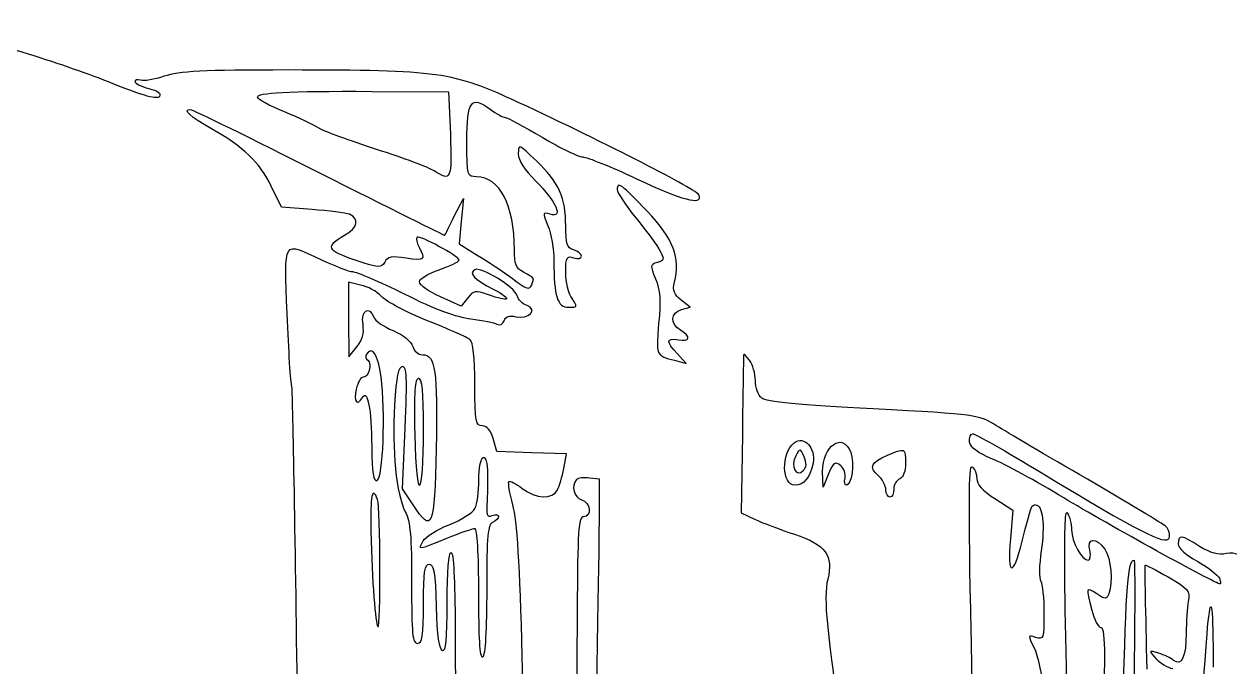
# Model space of a CAD drawing. Extents: x 0 to 1280, y 0 to 707.
# Drawn here: x 753 to 1058, y 371.1 to 533.6 of the extents above; entities that cross this region are included whole.
import ezdxf

# ---------------------------------------------------------------- set-up
doc = ezdxf.new("R2010")
doc.units = 0
doc.layers.get('0').update_dxf_attribs({"linetype": 'CONTINUOUS'})

msp = doc.modelspace()

# ---------------------------------------------------------------- linework, layer by layer
at = {"color": 7}
for points in [[(840.9, 516.6), (860.3, 516.5), (860.8, 505.8), (860.8, 505.8)], [(825.8, 486.7), (818.1, 487.3), (815.5, 492.6)], [(861.8, 485), (864.1, 489.5), (863.5, 483.7), (863, 478), (867.6, 475.2)], [(838.1, 467.6), (835, 468.3), (835, 458.9), (835.1, 449.5), (837.1, 452)], [(865.2, 464.4), (863.5, 462.3), (858.3, 464.6)], [(919.3, 461.4), (921.5, 462), (919.2, 463.8)], [(917.5, 448.6), (920.5, 447.8), (918.3, 450.2)], [(851.4, 412), (848.7, 416.1), (849.4, 431.5)], [(889.5, 421.2), (890.2, 424.9), (881.4, 425.2), (872.6, 425.5), (871.6, 428.8)], [(934.7, 429.8), (934.4, 410), (937.8, 408.4)], [(898.5, 407.5), (898.5, 418.5), (896, 418.8)], [(956.5, 419.9), (955.1, 416.5), (955, 420.4)], [(998.6, 413.6), (1003.1, 410.7), (1002.5, 403.4)]]:
    msp.add_lwpolyline(points, dxfattribs=at)
for points in [[(878, 500.8)], [(903, 491.7)], [(839.6, 450.1)], [(851.8, 429.8)], [(948.2, 424.4)], [(962.1, 425.3)], [(952.6, 422.6)], [(976, 422.6)], [(870.2, 420.8)], [(892.7, 418.4)], [(994, 418.7)], [(840.7, 405.3)], [(1018, 405.7)]]:
    msp.add_lwpolyline(points, close=True, dxfattribs=at)
for points in [[(775.5, 518.5), (763.1, 523.5), (746.8, 528.5), (727, 533.6)], [(819.8, 522), (798.1, 522), (792.2, 521.7), (788.4, 520.4)], [(878, 513.8), (861.4, 521.5), (858.1, 522), (819.8, 522)], [(782.4, 519.4), (781.6, 519.7), (781, 519.5), (781, 519.1)], [(781, 519.1), (781, 518.6), (782.6, 517.8), (784.5, 517.3)], [(788.4, 520.4), (785.9, 519.6), (783.2, 519.1), (782.4, 519.4)], [(787.2, 515.3), (786.7, 514.5), (783.4, 515.3), (775.5, 518.5)], [(784.5, 517.3), (786.8, 516.8), (787.7, 516.1), (787.2, 515.3)], [(812, 515.1), (812, 516.3), (819.2, 516.7), (840.9, 516.6)], [(818.8, 511.4), (815, 513), (812, 514.6), (812, 515.1)], [(865, 504), (865, 514.3), (866, 515.6), (870.9, 512.1)], [(923.8, 490.3), (923.4, 491.6), (900.6, 503.3), (878, 513.8)], [(800.4, 507.1), (794.9, 510.2), (793, 512), (795, 512)], [(795, 512), (795.6, 512), (810.3, 504.8), (827.7, 496)], [(827.7, 507.2), (826.5, 508), (822.5, 509.9), (818.8, 511.4)], [(870.9, 512.1), (872.5, 510.9), (874.2, 510), (874.7, 510)], [(874.7, 510), (875.1, 510), (879.3, 507.8), (884, 505)], [(815.5, 492.6), (812.6, 498.6), (808.3, 502.7), (800.4, 507.1)], [(842.1, 501.9), (835.4, 504.1), (828.9, 506.5), (827.7, 507.2)], [(860.8, 505.8), (861.2, 494.3), (861, 493.7), (856.7, 496.5)], [(867.4, 495), (865.1, 495), (865, 495.2), (865, 504)], [(884, 505), (888.7, 502.2), (893.3, 500), (894.3, 500)], [(856.7, 496.5), (855.4, 497.3), (848.9, 499.8), (842.1, 501.9)], [(882.6, 499), (878.1, 503.3), (878, 503.3), (878, 500.8)], [(878, 500.8), (878, 499.1), (879.5, 496.8), (882.4, 493.9)], [(890, 482.6), (890, 489.7), (888.3, 493.5), (882.6, 499)], [(894.3, 500), (895.4, 500), (901.5, 497.5), (907.9, 494.5)], [(827.7, 496), (845.1, 487.2), (859.4, 480.1), (859.4, 480.2)], [(877, 476.5), (877, 487.8), (873.3, 495), (867.4, 495)], [(907.9, 494.5), (919.4, 489.1), (924.6, 487.7), (923.8, 490.3)], [(882.4, 493.9), (887.6, 488.8), (889.5, 484.4), (886.1, 485.5)], [(910.6, 486.3), (904.1, 493.1), (903, 494), (903, 491.7)], [(903, 491.7), (903, 491), (905.2, 487.8), (907.8, 484.5)], [(835.3, 485.5), (834.3, 485.9), (830, 486.4), (825.8, 486.7)], [(834, 480.2), (837.4, 482.1), (837.9, 484.4), (835.3, 485.5)], [(886.1, 485.5), (884.1, 486.1), (884.1, 486), (885.5, 482.6)], [(917.5, 468.3), (919.1, 474.5), (917.3, 479.2), (910.6, 486.3)], [(859.4, 480.2), (859.5, 480.4), (860.6, 482.5), (861.8, 485)], [(885.5, 482.6), (886.3, 480.7), (887, 476.6), (887, 473.7)], [(892, 476.5), (890.3, 477), (890, 478), (890, 482.6)], [(907.8, 484.5), (910.5, 481.2), (913.2, 477.5), (913.9, 476.2)], [(819.5, 460.3), (818.8, 479.5), (818.2, 478.7), (828.2, 474)], [(836.7, 473.9), (829.6, 476.3), (829.1, 477.4), (834, 480.2)], [(852.4, 479.7), (852.1, 479.4), (852.3, 478.3), (852.9, 477.2)], [(863, 473.9), (863, 474.9), (853, 480.3), (852.4, 479.7)], [(852.9, 477.2), (854.6, 474), (854.3, 473.7), (849.6, 474.4)], [(879.3, 470.9), (877.4, 471.8), (877, 472.9), (877, 476.5)], [(894, 474.9), (894, 475.4), (893.1, 476.2), (892, 476.5)], [(913.9, 476.2), (915, 474.1), (914.9, 473.8), (913.2, 473.3)], [(828.2, 474), (831.6, 472.4), (835.2, 471), (836.1, 471)], [(844.2, 473.4), (843.3, 471.9), (842.8, 471.9), (836.7, 473.9)], [(849.6, 474.4), (846, 475), (845, 474.8), (844.2, 473.4)], [(858, 471.5), (860.7, 472.4), (863, 473.5), (863, 473.9)], [(867.6, 475.2), (870.1, 473.7), (874.2, 471), (876.5, 469.3)], [(887, 473.7), (887, 464.7), (887.9, 462), (890.7, 462)], [(890, 470.8), (890, 474.7), (890.2, 475.1), (892, 474.5)], [(892, 474.5), (893.1, 474.2), (894, 474.3), (894, 474.9)], [(913.2, 473.3), (911.3, 472.8), (911.3, 472.6), (912.7, 469.2)], [(836.1, 471), (837, 471), (842.8, 468.5), (849.1, 465.4)], [(853, 468.4), (853, 469.2), (855.1, 470.5), (858, 471.5)], [(867, 471.5), (865.4, 470.5), (866.7, 469.2), (871.8, 466.5)], [(877.7, 464.9), (877.2, 467.1), (868.5, 472.4), (867, 471.5)], [(881.4, 467.7), (882.1, 469.5), (882.2, 469.3), (879.3, 470.9)], [(891.6, 464.2), (890.7, 465.4), (890, 468.4), (890, 470.8)], [(843.4, 464.7), (842.2, 466), (839.9, 467.3), (838.1, 467.6)], [(858.3, 464.6), (855.4, 465.9), (853, 467.6), (853, 468.4)], [(876.5, 469.3), (880.1, 466.5), (880.9, 466.3), (881.4, 467.7)], [(912.7, 469.2), (913.9, 466.4), (914.1, 463.7), (913.5, 457.9)], [(919.2, 463.8), (917.4, 465.2), (917, 466.2), (917.5, 468.3)], [(855, 458.6), (849.8, 460.7), (844.6, 463.4), (843.4, 464.7)], [(849.1, 465.4), (856.8, 461.5), (862.3, 459.5), (866, 459.1)], [(870.2, 465.2), (867.2, 466.3), (866.7, 466.2), (865.2, 464.4)], [(871.8, 466.5), (876.8, 463.9), (875.9, 463.2), (870.2, 465.2)], [(880.2, 462.4), (879.1, 462.8), (878, 463.9), (877.7, 464.9)], [(890.7, 462), (893, 462), (893, 462.1), (891.6, 464.2)], [(838.7, 457.7), (838.1, 461.2), (840.2, 462.5), (841.4, 459.5)], [(877.4, 459.6), (880.5, 458.8), (883.1, 461.5), (880.2, 462.4)], [(919, 456.2), (916.3, 457.9), (916.5, 460.6), (919.3, 461.4)], [(820.7, 442), (820.4, 442.8), (819.9, 451), (819.5, 460.3)], [(837.1, 452), (838.6, 453.8), (839, 455.3), (838.7, 457.7)], [(841.4, 459.5), (841.7, 458.6), (843.9, 457.1), (846.3, 456.1)], [(865.8, 453.8), (865.1, 454.4), (860.2, 456.5), (855, 458.6)], [(866, 459.1), (869, 458.7), (872, 458.1), (872.6, 457.7)], [(872.6, 457.7), (873.3, 457.3), (874.1, 457.7), (874.4, 458.6)], [(874.4, 458.6), (874.8, 459.7), (875.7, 460), (877.4, 459.6)], [(913.5, 457.9), (912.8, 449.7), (912.9, 449.7), (917.5, 448.6)], [(846.3, 456.1), (849, 454.9), (850.9, 453.4), (851.3, 452.1)], [(918.5, 453.8), (921.5, 453.2), (921.8, 454.5), (919, 456.2)], [(843.3, 444.4), (842.5, 450), (841, 452.4), (839.6, 450.1)], [(851.3, 452.1), (851.6, 450.9), (852.6, 450), (853.8, 450)], [(867, 442.4), (867, 449.5), (866.6, 453.1), (865.8, 453.8)], [(918.3, 450.2), (915.3, 453.3), (915.4, 454.3), (918.5, 453.8)], [(839.9, 448.6), (841.1, 447.8), (840.1, 444), (838.7, 444.3)], [(839.6, 450.1), (839.2, 449.6), (839.4, 448.9), (839.9, 448.6)], [(853.8, 450), (857, 450), (857.6, 445.9), (857.2, 426.3)], [(935, 450), (935, 449.7), (934.8, 440.6), (934.7, 429.8)], [(936.5, 448.6), (935.7, 449.6), (935, 450.3), (935, 450)], [(938, 443.4), (938, 445.2), (937.3, 447.5), (936.5, 448.6)], [(848.7, 447), (847.6, 447), (847.1, 444.5), (846.7, 437.3)], [(849.4, 431.5), (849.9, 444.3), (849.8, 447), (848.7, 447)], [(838.7, 444.3), (838.1, 444.4), (837.4, 443), (837, 441.3)], [(842.3, 418.2), (843.8, 418.8), (844.4, 435.5), (843.3, 444.4)], [(852.8, 444), (851.8, 444), (851.6, 440.7), (851.8, 429.8)], [(854, 431.3), (854, 440.8), (853.7, 444), (852.8, 444)], [(868.9, 432), (867.2, 432), (867, 432.9), (867, 442.4)], [(939.6, 439), (938.7, 439.7), (938, 441.7), (938, 443.4)], [(822.1, 362.1), (821.6, 405.2), (820.9, 441.2), (820.7, 442)], [(837, 441.3), (836.3, 438), (837.2, 436.9), (838.6, 439.2)], [(838.6, 439.2), (839.9, 441.3), (840.8, 436.3), (840.9, 426.7)], [(846.7, 437.3), (846, 425.8), (847.1, 414.7), (849.4, 410.3)], [(967.8, 436.3), (949.3, 437.2), (940.6, 438.1), (939.6, 439)], [(999, 432), (994.5, 434.8), (994.2, 434.9), (967.8, 436.3)], [(851.8, 429.8), (852.2, 411.9), (854, 413.1), (854, 431.3)], [(871.6, 428.8), (871, 430.9), (870.1, 432), (868.9, 432)], [(955, 420.4), (955, 427), (960.1, 430.6), (962.1, 425.3)], [(1022, 418.5), (1011.8, 424.4), (1001.5, 430.5), (999, 432)], [(948, 417), (944.6, 417), (944.5, 425.1), (947.8, 427.7)], [(947.8, 427.7), (950.3, 429.7), (953.3, 426.4), (952.6, 422.6)], [(992.2, 427.9), (992, 429.1), (992.4, 430), (993, 430)], [(998, 423.6), (994.2, 425.2), (992.4, 426.5), (992.2, 427.9)], [(993, 430), (993.6, 430), (1001.4, 425.6), (1010.3, 420.2)], [(840.9, 426.7), (841, 420.1), (841.3, 417.9), (842.3, 418.2)], [(857.2, 426.3), (856.8, 406), (856.2, 404.7), (851.4, 412)], [(868, 418.4), (868, 424.3), (869.9, 426.3), (870.2, 420.8)], [(948.2, 424.4), (946.8, 421.8), (948.3, 418.9), (950.1, 420.7)], [(950.3, 424.2), (949.3, 426.4), (949.3, 426.4), (948.2, 424.4)], [(950.1, 420.7), (951, 421.6), (951, 422.6), (950.3, 424.2)], [(962.1, 425.3), (963.1, 422.5), (962.4, 417), (961, 417)], [(969, 419.5), (966.7, 421.6), (967.2, 422.7), (971.4, 424.6)], [(971.4, 424.6), (975.8, 426.5), (976, 426.4), (976, 422.6)], [(887.9, 415.8), (888.4, 416.7), (889.1, 419.2), (889.5, 421.2)], [(952.6, 422.6), (951.8, 418.9), (950.3, 417), (948, 417)], [(959.6, 421.9), (958.2, 423.1), (957.8, 422.8), (956.5, 419.9)], [(960.7, 418.8), (960.9, 419.8), (960.4, 421.2), (959.6, 421.9)], [(976, 422.6), (976, 420.5), (975.4, 419), (974.5, 418.6)], [(992.6, 379.9), (991.9, 412.1), (992, 422.1), (992.8, 421.6)], [(992.8, 421.6), (993.5, 421.2), (994, 419.9), (994, 418.7)], [(1016, 413.8), (1009.1, 418), (1001, 422.4), (998, 423.6)], [(867, 411.1), (867.6, 412.1), (868, 415.4), (868, 418.4)], [(870.2, 420.8), (870.3, 419), (870.2, 415.5), (870.1, 413.1)], [(875.6, 417.9), (875.8, 418.2), (877.4, 417.4), (879, 416.2)], [(892.7, 418.4), (891.3, 416.9), (892.1, 413.8), (894, 413.3)], [(896, 418.8), (894.6, 419), (893.1, 418.8), (892.7, 418.4)], [(961, 417), (960.6, 417), (960.4, 417.8), (960.7, 418.8)], [(971, 415.8), (971, 416.9), (970.1, 418.5), (969, 419.5)], [(974.5, 418.6), (973.7, 418.3), (973, 417.1), (973, 416)], [(994, 418.7), (994, 417.2), (995.4, 415.6), (998.6, 413.6)], [(1010.3, 420.2), (1034.9, 405.3), (1041.9, 401.7), (1042.7, 403.6)], [(1041.9, 406.5), (1041.1, 407.2), (1032.2, 412.6), (1022, 418.5)], [(842.4, 413.4), (841, 417), (840.5, 414.4), (840.7, 405.3)], [(876.6, 412), (875.8, 415), (875.4, 417.7), (875.6, 417.9)], [(879, 416.2), (882.5, 413.5), (886.6, 413.4), (887.9, 415.8)], [(972, 414), (971.5, 414), (971, 414.8), (971, 415.8)], [(973, 416), (973, 414.9), (972.6, 414), (972, 414)], [(842.5, 381.2), (843.2, 380.5), (843.1, 411.5), (842.4, 413.4)], [(870.1, 413.1), (869.8, 409.4), (870.1, 408.8), (871.4, 409.3)], [(879, 373.5), (878.4, 397.1), (877.7, 408.1), (876.6, 412)], [(894, 413.3), (896.3, 412.7), (896.7, 409), (894.5, 409)], [(1005.5, 402.8), (1007.9, 412.2), (1007.8, 412), (1008.9, 412)], [(1008.9, 412), (1010.7, 412), (1011.3, 406.9), (1010.3, 400.4)], [(1055.6, 392), (1054.5, 392), (1026.9, 407.2), (1016, 413.8)], [(849.4, 410.3), (850.7, 407.7), (851, 404), (851, 392)], [(860.5, 407), (863.6, 408.2), (866.5, 410.1), (867, 411.1)], [(871.4, 409.3), (872.3, 409.7), (873, 409.5), (873, 409.1)], [(873, 409.1), (873, 408.6), (872.3, 408), (871.5, 407.6)], [(894.5, 409), (893.2, 409), (893, 405.6), (892.9, 384.8)], [(1018, 319.1), (1016.1, 388.1), (1015.8, 411.6), (1016.9, 410)], [(1016.9, 410), (1017.5, 409.2), (1018, 407.2), (1018, 405.7)], [(853.9, 402.9), (854.5, 403.9), (857.4, 405.8), (860.5, 407)], [(867, 406), (866.4, 406), (863.2, 404.9), (859.8, 403.5)], [(868, 389.4), (868, 400), (867.6, 406), (867, 406)], [(871.5, 407.6), (870.3, 407.2), (870, 404.3), (870, 390.6)], [(895.1, 244.5), (895.8, 261), (898.5, 390), (898.5, 407.5)], [(937.8, 408.4), (939.7, 407.5), (944.2, 405.8), (947.9, 404.6)], [(1042.7, 403.6), (1043, 404.5), (1042.6, 405.8), (1041.9, 406.5)], [(840.7, 405.3), (841, 392.5), (841.8, 381.9), (842.5, 381.2)], [(859.8, 403.5), (852.4, 400.5), (852.7, 400.5), (853.9, 402.9)], [(947.9, 404.6), (955.8, 401.9), (957.8, 399.2), (956.3, 393.2)], [(1002.5, 403.4), (1001.6, 393.9), (1003.2, 393.6), (1005.5, 402.8)], [(1018, 405.7), (1018, 402.7), (1020.6, 398), (1022.2, 398)], [(1022.6, 400.5), (1021.8, 403.7), (1024.2, 403.9), (1026.4, 400.8)], [(1050.4, 401.5), (1045.7, 404.5), (1045, 404.5), (1045, 402.2)], [(860, 387.4), (860, 395.1), (860.4, 400), (861, 400)], [(861, 400), (861.6, 400), (862, 393), (862, 381.1)], [(1010.3, 400.4), (1009.8, 396.9), (1009.7, 393.4), (1010.2, 392.7)], [(1022.2, 398), (1022.8, 398), (1022.9, 399.1), (1022.6, 400.5)], [(1026.4, 400.8), (1028, 398.5), (1028.5, 392.5), (1027.4, 389.5)], [(1045, 402.2), (1045, 401), (1046.8, 399.4), (1049.9, 397.7)], [(1049.4, 329.5), (1052, 384.7), (1053.8, 402), (1053.8, 371)], [(1057.2, 399.7), (1055.2, 399.3), (1053.2, 399.8), (1050.4, 401.5)], [(1064.8, 395.5), (1060.7, 399.5), (1059.6, 400.2), (1057.2, 399.7)], [(854, 387), (854, 395.1), (854.3, 397), (855.5, 397)], [(855.5, 397), (856.6, 397), (857, 394.9), (857.2, 386.3)], [(1031, 362), (1031.8, 392), (1032.3, 398), (1033.8, 398)], [(1033.8, 398), (1034.1, 398), (1034, 379.7), (1033.6, 357.4)], [(1037.1, 370.5), (1036.8, 384.8), (1036.5, 396.6), (1036.6, 396.8)], [(1036.6, 396.8), (1036.7, 396.9), (1039.3, 395.6), (1042.4, 393.8)], [(1049.9, 397.7), (1052.6, 396.2), (1055, 394.3), (1055.4, 393.5)], [(1042.4, 393.8), (1047.6, 390.8), (1048, 390.3), (1047.5, 387.6)], [(851, 392), (851, 379.3), (851.2, 377), (852.5, 377)], [(870, 390.6), (870, 380.7), (869.6, 373.9), (869, 373.5)], [(956.3, 393.2), (955.7, 391), (955.7, 386.4), (956.2, 382)], [(1010.2, 392.7), (1010.6, 392.1), (1011, 388.4), (1011, 384.7)], [(1024.4, 389.5), (1021.6, 391.3), (1021.6, 391.3), (1023.1, 385.4)], [(1055.4, 393.5), (1055.7, 392.7), (1055.8, 392), (1055.6, 392)], [(869, 373.5), (868.3, 373.1), (868, 378.7), (868, 389.4)], [(1027.4, 389.5), (1026.8, 388.1), (1026.5, 388.1), (1024.4, 389.5)], [(1047.5, 387.6), (1047.2, 386), (1047, 382.4), (1047, 379.6)], [(852.5, 377), (853.7, 377), (854, 378.8), (854, 387)], [(857.2, 386.3), (857.4, 378.9), (857.9, 375.5), (858.8, 375.2)], [(858.8, 375.2), (859.7, 374.9), (860, 377.8), (860, 387.4)], [(892.9, 384.8), (892.8, 371.4), (892.7, 357.4), (892.6, 353.5)], [(1011, 384.7), (1011, 378.2), (1010.9, 377.9), (1008.9, 378.5)], [(1023.1, 385.4), (1023.7, 383), (1024.8, 381), (1025.4, 381)], [(956.2, 382), (958.4, 362.9), (958.8, 359.8), (959.7, 358.9)], [(862, 381.1), (862, 364.8), (862.2, 362.1), (863.6, 361.6)], [(993.5, 295.5), (993.5, 318.6), (993.1, 356.6), (992.6, 379.9)], [(1008.9, 378.5), (1006.9, 379.2), (1006.9, 379.1), (1008.5, 375.9)], [(1025.4, 381), (1026.6, 381), (1026.6, 371), (1025.4, 353.3)], [(1047, 379.6), (1047, 373.6), (1045.8, 371.1), (1043.8, 372.7)], [(1008.5, 375.9), (1010.3, 372.5), (1013.1, 353.5), (1012.9, 346)], [(1040, 374.5), (1037.5, 375.3), (1037.5, 375.2), (1039.3, 373.2)], [(881.3, 239.8), (881.5, 262.6), (880.6, 312.4), (879, 373.5)], [(1039.3, 373.2), (1040.3, 372.1), (1042.2, 370.9), (1043.6, 370.6)], [(1043.8, 372.7), (1043.1, 373.3), (1041.4, 374.1), (1040, 374.5)]]:
    msp.add_open_spline(points, degree=3, dxfattribs=at)

doc.saveas('drawing.dxf')
